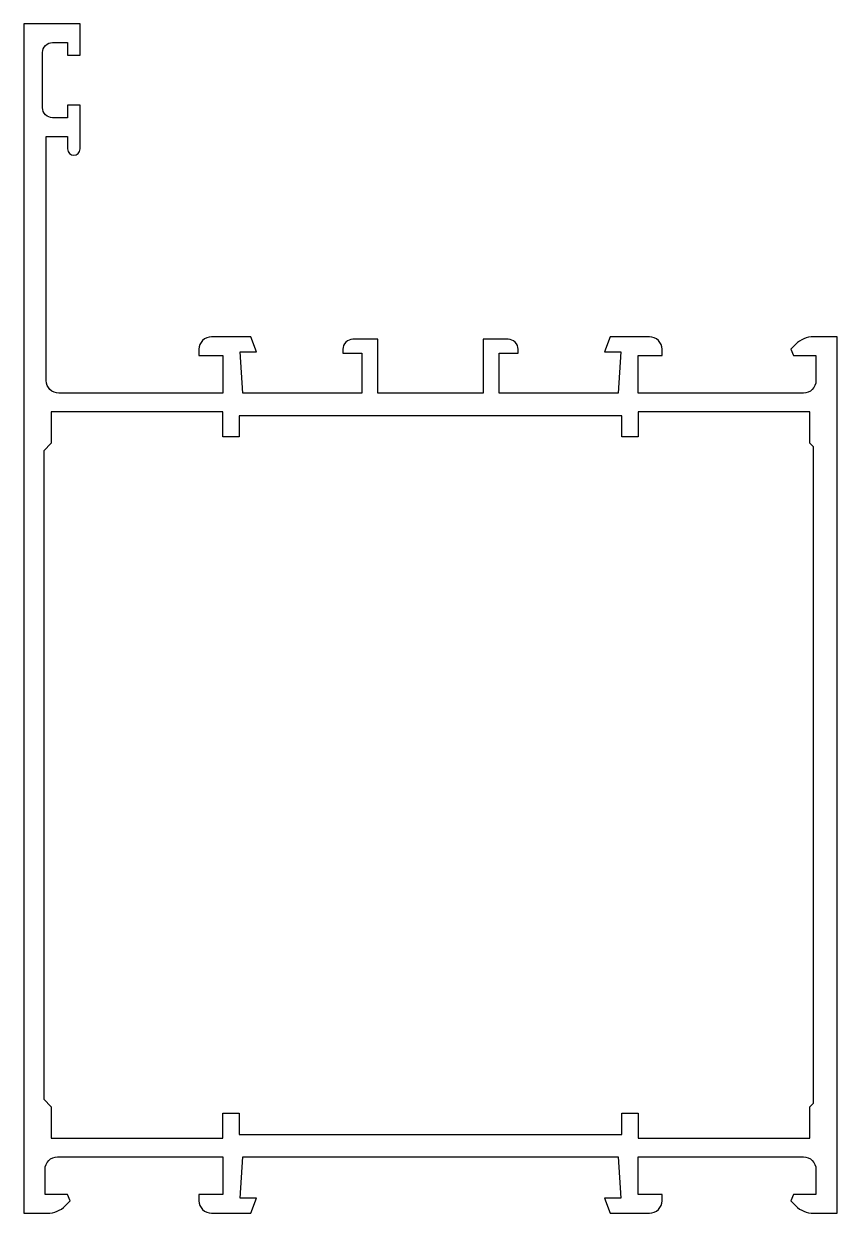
# Model space of a CAD drawing. Header units: millimetres. Extents: x 0 to 65, y 0 to 95.
import ezdxf

# ---------------------------------------------------------------- set-up
doc = ezdxf.new("R2010")
doc.units = ezdxf.units.MM

msp = doc.modelspace()

# ---------------------------------------------------------------- linework, layer by layer
for points in [[(17.5, 4.5), (47.5, 4.5), (47.721, 1.2), (46.414, 1.2), (46.851, 0), (50, 0, 0.414214), (51, 1), (51, 1.5), (49.1, 1.5), (49.1, 4.5), (62.3, 4.5, -0.414214), (63.3, 3.5), (63.3, 1.5), (61.5, 1.5), (61.288, 0.988), (61.69, 0.586, 0.198912), (63.104, 0), (65, 0), (65, 70), (63.104, 70, 0.198912), (61.69, 69.414), (61.288, 69.012), (61.5, 68.5), (63.3, 68.5), (63.3, 66.5, -0.414214), (62.3, 65.5), (49.1, 65.5), (49.1, 68.5), (51, 68.5), (51, 69, 0.414214), (50, 70), (46.851, 70), (46.414, 68.8), (47.721, 68.8), (47.5, 65.5), (38, 65.5), (38, 68.7), (39.5, 68.7), (39.5, 69, 0.414214), (38.7, 69.8), (36.7, 69.8), (36.7, 65.5), (28.3, 65.5), (28.3, 69.8), (26.3, 69.8, 0.414214), (25.5, 69), (25.5, 68.7), (27, 68.7), (27, 65.5), (17.5, 65.5), (17.279, 68.8), (18.586, 68.8), (18.149, 70), (15, 70, 0.414214), (14, 69), (14, 68.5), (15.9, 68.5), (15.9, 65.5), (2.8, 65.5, -0.414214), (1.8, 66.5), (1.8, 86), (3.5, 86), (3.5, 85, 1), (4.5, 85), (4.5, 88.5), (3.5, 88.5), (3.5, 87.5), (2.3, 87.5, -0.414214), (1.5, 88.3), (1.5, 92.7, -0.414214), (2.3, 93.5), (3.5, 93.5), (3.5, 92.5), (4.5, 92.5), (4.5, 95), (0, 95), (0, 0), (1.896, 0, 0.198912), (3.31, 0.586), (3.712, 0.988), (3.5, 1.5), (1.7, 1.5), (1.7, 3.5, -0.414214), (2.7, 4.5), (15.9, 4.5), (15.9, 1.5), (14, 1.5), (14, 1, 0.414214), (15, 0), (18.149, 0), (18.586, 1.2), (17.279, 1.2), (17.5, 4.5, -0.394784)], [(17.2, 6.3), (47.8, 6.3), (47.8, 8), (49.1, 8), (49.1, 6), (62.8, 6), (62.8, 8.5), (63.1, 8.8), (63.1, 61.2), (62.8, 61.5), (62.8, 64), (49.1, 64), (49.1, 62), (47.8, 62), (47.8, 63.7), (17.2, 63.7), (17.2, 62), (15.9, 62), (15.9, 64), (2.2, 64), (2.2, 61.5), (1.6, 60.9), (1.6, 9.1), (2.2, 8.5), (2.2, 6), (15.9, 6), (15.9, 8), (17.2, 8), (17.2, 6.3, 0.414214)]]:
    msp.add_lwpolyline(points, format="xyb", close=True)

doc.saveas('drawing.dxf')
